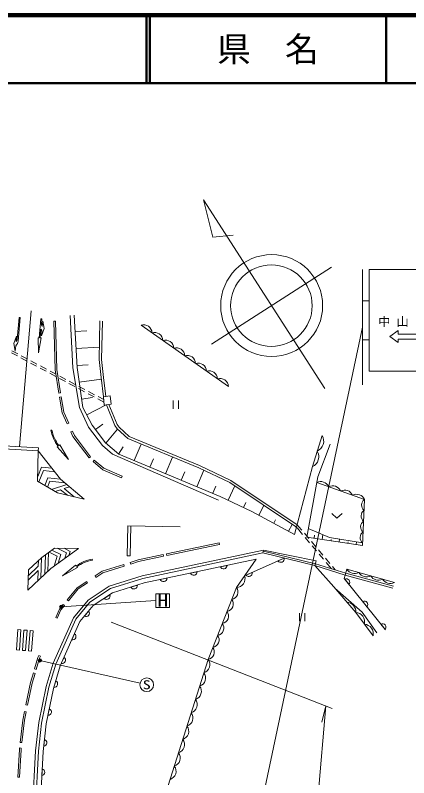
# Model space of a CAD drawing. Units: millimetres, scale not verified. Extents: x 40000 to 680000, y 20000 to 380000.
# Drawn here: x 278443 to 336342, y 267723 to 380000 of the extents above; entities that cross this region are included whole.
import ezdxf
from ezdxf.enums import TextEntityAlignment as Align

# ---------------------------------------------------------------- set-up
doc = ezdxf.new("R2010")
doc.units = ezdxf.units.MM
doc.header["$LTSCALE"] = 1000
for name, color, linetype, lineweight in [('M-BGD', 7, 'Continuous', 13), ('M-BMK-SRVR', 3, 'Continuous', 13), ('M-STR-HTXT', 7, 'Continuous', 13), ('M-STR-STRC', 7, 'Continuous', 13), ('M-TTL', 2, 'Continuous', 140), ('M-TTL-LINE', 7, 'Continuous', 50)]:
    doc.layers.add(name, color=color, linetype=linetype, lineweight=lineweight)
doc.layers.add('M-TTL-TXT', color=7, linetype='Continuous')
doc.styles.add('ＭＳ ゴシック', font='')
doc.styles.get('ＭＳ ゴシック').set_extended_font_data('MS Gothic')

msp = doc.modelspace()

# ---------------------------------------------------------------- hatches: boundary and pattern name
at = {"layer": 'M-STR-HTXT'}
for points in [[(285436, 293014, -1), (284997, 292774, -0.41421), (285097, 293114, -0.41421)], [(282207, 284792, -0.41421), (281863, 284874, -0.41421), (281945, 285218, -1)]]:
    msp.add_hatch(color=256, dxfattribs=at).paths.add_polyline_path(points)

# ---------------------------------------------------------------- linework, layer by layer
at = {"layer": 'M-BGD'}
for p, q in [((287236, 333429), (288966, 333527)), ((296956, 334376), (309804, 325336)), ((277871, 330295), (278754, 329825)), ((277919, 330610), (278801, 330140)), ((287377, 330933), (290837, 331129)), ((279283, 329543), (280166, 329073)), ((279331, 329858), (280213, 329387)), ((280743, 329105), (281625, 328635)), ((280696, 328790), (281578, 328320)), ((282108, 328038), (282990, 327568)), ((282155, 328353), (283037, 327882)), ((287518, 328437), (289165, 328531)), ((283520, 327285), (284402, 326815)), ((283567, 327600), (284449, 327130)), ((284979, 326848), (285861, 326377)), ((284932, 326533), (285814, 326063)), ((286344, 325780), (287226, 325310)), ((286391, 326095), (287273, 325625)), ((287852, 325961), (291117, 326434)), ((287756, 325028), (288638, 324558)), ((287803, 325343), (288685, 324872)), ((289215, 324590), (290097, 324120)), ((288211, 323487), (289800, 323717)), ((289168, 324275), (290050, 323805)), ((290580, 323523), (291495, 323035)), ((290627, 323838), (291453, 323397)), ((288965, 321141), (291810, 322630)), ((301680, 323263), (301680, 322063)), ((302480, 323263), (302480, 322063)), ((290237, 318997), (291315, 319808)), ((291748, 317006), (293500, 319057)), ((295951, 314413), (296965, 316852)), ((293648, 315382), (294334, 316447)), ((298259, 313453), (298770, 314681)), ((300567, 312493), (301589, 314949)), ((302876, 311532), (303382, 312749)), ((305184, 310572), (306196, 313005)), ((307492, 309612), (307937, 310680)), ((309775, 308595), (310764, 310687)), ((312035, 307526), (312379, 308254)), ((314268, 306404), (315030, 307823)), ((316471, 305221), (316735, 305714)), ((318673, 304039), (319202, 305023)), ((319822, 304590), (319957, 304483)), ((319919, 304962), (320186, 304677)), ((319957, 304483), (320732, 303562)), ((320186, 304677), (320597, 304188)), ((320984, 303729), (321627, 302964)), ((322406, 302996), (322475, 303457)), ((323599, 302817), (323704, 303519)), ((321118, 303103), (321762, 302338)), ((322014, 302504), (322657, 301739)), ((324905, 302621), (324935, 302825)), ((326098, 302443), (326161, 302868)), ((327403, 302247), (327434, 302451)), ((328596, 302068), (328655, 302460)), ((314885, 300820), (314990, 301251)), ((322618, 299245), (314956, 301111)), ((322725, 299682), (314990, 301251)), ((322148, 301879), (322792, 301113)), ((323044, 301280), (323687, 300515)), ((312186, 297458), (317990, 300064)), ((322547, 298954), (314885, 300820)), ((317990, 300064), (317086, 299658)), ((323178, 300654), (323822, 299889)), ((324074, 300056), (324717, 299290)), ((309601, 298985), (308631, 298780)), ((322547, 298954), (322725, 299682)), ((322547, 298954), (326990, 297568)), ((322618, 299245), (327070, 297857)), ((324208, 299430), (324983, 298508)), ((325104, 298831), (325515, 298343)), ((305202, 298053), (304233, 297848)), ((313315, 297965), (312411, 297559)), ((327230, 298436), (326990, 297568)), ((326990, 297568), (334002, 295625)), ((327070, 297857), (334082, 295915)), ((327230, 298436), (334242, 296493)), ((300753, 297111), (299784, 296906)), ((326934, 296943), (327556, 296172)), ((296408, 296086), (295463, 295787)), ((292367, 294678), (291537, 294137)), ((329576, 293668), (330198, 292897)), ((289239, 292270), (288608, 291505)), ((320250, 291972), (320250, 290772)), ((321050, 291972), (321050, 290772)), ((332255, 290347), (332877, 289576)), ((287163, 288931), (286762, 288025)), ((285617, 285440), (285216, 284534)), ((284408, 281979), (284125, 281029)), ((283454, 277876), (283252, 276906)), ((282738, 273356), (282629, 272371)), ((282407, 269033), (282355, 268044))]:
    msp.add_line(p, q, dxfattribs=at)
for points in [[(286501, 335800), (286937, 328088), (287894, 322251), (289225, 319344), (291270, 316626), (292760, 315352), (308349, 308606)], [(287100, 335834), (287534, 328154), (288392, 322236), (289743, 319653), (291709, 317039), (293674, 315361), (308587, 309156), (313248, 306952), (319554, 303565)], [(291403, 323833), (291078, 326644), (290801, 329300), (290911, 334984)], [(291751, 323873), (291426, 326682), (291152, 329315), (291261, 334977)], [(291862, 322636), (293117, 319596), (293445, 319109), (294988, 317666), (305434, 313367), (310004, 311197), (319687, 304697), (319822, 304590)], [(292224, 322677), (293427, 319762), (293713, 319337), (295180, 317965), (305576, 313687), (310178, 311502), (319915, 304965), (319919, 304962)], [(319554, 303565), (322159, 313546), (323613, 318105)], [(321330, 303157), (322958, 312026), (324790, 316829)], [(322807, 311201), (329828, 308695), (329533, 301928), (321330, 303157)], [(325024, 306629), (325774, 305929), (326524, 306629)], [(329550, 302314), (324704, 303105), (321559, 304406)], [(314990, 301251), (297123, 297466), (292279, 295934), (289154, 293896), (287006, 291293), (284041, 284597), (283010, 281141), (281907, 275845), (281445, 271672), (280999, 263237), (280312, 251827), (278965, 243010)], [(314885, 300820), (297225, 297079), (292452, 295569), (289424, 293594), (287350, 291080), (284417, 284458), (283398, 281042), (282303, 275782), (281844, 271639), (281399, 263215), (280710, 251784), (279364, 242971)], [(280061, 242903), (281407, 251710), (282098, 263175), (282542, 271582), (282995, 275672), (284078, 280871), (285075, 284215), (287951, 290709), (289895, 293066), (292754, 294931), (297404, 296401), (313870, 299889), (311000, 295747), (306815, 285139), (300602, 265521), (296227, 241323)], [(331093, 288596), (328546, 292074), (325317, 295849), (322547, 298954)], [(326990, 297568), (326847, 297051), (332928, 289513)], [(325491, 295645), (329513, 292107), (331629, 289061)]]:
    msp.add_lwpolyline(points, dxfattribs=at)
msp.add_lwpolyline([(291403, 323833), (291546, 322599), (292540, 322714), (292397, 323948)], close=True, dxfattribs=at)
for centre, radius, start, end in [((297317, 333184), 1246, 2.85735, 106.87929), ((298923, 332054), 1246, 2.85735, 106.87929), ((300529, 330924), 1246, 2.85735, 106.87929), ((302135, 329794), 1246, 2.85735, 106.87929), ((303742, 328664), 1246, 2.85735, 106.87929), ((305348, 327534), 1246, 2.85735, 106.87929), ((306954, 326404), 1246, 2.85735, 106.87929), ((308560, 325274), 1246, 2.85735, 106.87929), ((322217, 317295), 1615, 294.4856, 30.12729), ((321490, 315015), 1615, 294.4856, 30.12729), ((323391, 310066), 1276, 23.46142, 117.2537), ((325147, 309440), 1276, 23.46142, 117.2537), ((326902, 308813), 1276, 23.46142, 117.2537), ((328657, 308187), 1276, 23.46142, 117.2537), ((330411, 307870), 1010, 125.30511, 229.70658), ((330342, 306275), 1010, 125.30511, 229.70658), ((330273, 304680), 1010, 125.30511, 229.70658), ((330203, 303085), 1010, 125.30511, 229.70658), ((317498, 299950), 505, 215.35009, 13.00829), ((309096, 298978), 505, 203.13063, 0.78882), ((304698, 298046), 505, 203.13063, 0.78882), ((312823, 297851), 505, 215.35009, 13.00829), ((328359, 299102), 1310, 210.5606, 298.46732), ((330112, 298616), 1310, 210.5606, 298.46732), ((300248, 297104), 505, 203.13063, 0.78882), ((310974, 297031), 1285, 271.18036, 19.39435), ((327169, 296496), 505, 320.06343, 117.72162), ((331865, 298130), 1310, 210.5606, 298.46732), ((333618, 297645), 1310, 210.5606, 298.46732), ((295906, 296030), 505, 208.72345, 6.38164), ((310108, 295077), 1116, 280.06113, 36.87079), ((291899, 294490), 505, 224.28548, 21.94367), ((309410, 293309), 1116, 280.06113, 36.87079), ((327175, 292186), 1376, 355.34152, 85.74339), ((329811, 293221), 505, 320.06343, 117.72162), ((288848, 291950), 505, 241.64732, 39.30551), ((308712, 291541), 1116, 280.06113, 36.87079), ((328415, 290643), 1437, 347.62878, 84.80311), ((308015, 289774), 1116, 280.06113, 36.87079), ((329689, 288904), 1437, 347.62878, 84.80311), ((332490, 289900), 505, 320.06343, 117.72162), ((286873, 288517), 505, 257.28309, 54.94128), ((307317, 288006), 1116, 280.06113, 36.87079), ((306620, 286238), 1116, 280.06113, 36.87079), ((285327, 285026), 505, 257.28309, 54.94128), ((305821, 284375), 1254, 287.28157, 37.57688), ((305200, 282413), 1254, 287.28157, 37.57688), ((284173, 281532), 505, 264.56492, 62.22311), ((304578, 280451), 1254, 287.28157, 37.57688), ((303957, 278489), 1254, 287.28157, 37.57688), ((283257, 277411), 505, 269.40778, 67.06597), ((303336, 276528), 1254, 287.28157, 37.57688), ((302715, 274566), 1254, 287.28157, 37.57688), ((282586, 272874), 505, 274.84558, 72.50377), ((302094, 272604), 1254, 287.28157, 37.57688), ((301472, 270642), 1254, 287.28157, 37.57688), ((282283, 268544), 505, 278.14768, 75.80587), ((300851, 268681), 1254, 287.28157, 37.57688)]:
    msp.add_arc(centre, radius, start, end, dxfattribs=at)
at = {"layer": 'M-BMK-SRVR'}
for p, q in [((323977, 325030), (306118, 352815)), ((306118, 352815), (307503, 347320)), ((307503, 347320), (310487, 347638)), ((307304, 331551), (324969, 342905))]:
    msp.add_line(p, q, dxfattribs=at)
for centre, radius in [((316172, 337251), 7500), ((316137, 337228), 6000)]:
    msp.add_circle(centre, radius, dxfattribs=at)
at = {"layer": 'M-STR-HTXT'}
for p, q in [((315027, 265437), (329537, 334068)), ((285216, 292894), (299149, 293811)), ((292533, 290641), (325093, 277939)), ((282076, 285005), (296815, 281639)), ((324122, 278318), (320798, 238922)), ((324122, 278318), (323577, 275924))]:
    msp.add_line(p, q, dxfattribs=at)
for centre in [(285216, 292894), (282076, 285005)]:
    msp.add_circle(centre, 250, dxfattribs=at)
at = {"layer": 'M-STR-STRC'}
for p, q in [((329537, 342568), (329537, 325568)), ((330537, 342568), (330537, 327568)), ((330537, 342568), (345537, 342568)), ((329537, 337943), (330537, 337943)), ((279044, 316478), (280782, 336488)), ((284129, 334942), (284379, 334948)), ((334787, 333557), (333537, 332682)), ((334787, 333057), (334787, 333557)), ((333537, 332682), (334787, 331807)), ((338662, 333057), (334787, 333057)), ((338662, 333057), (334787, 333057)), ((329537, 332193), (330537, 332193)), ((334787, 332307), (338662, 332307)), ((334787, 331807), (334787, 332307)), ((338662, 332307), (334787, 332307)), ((330537, 327568), (345537, 327568)), ((284862, 324363), (285109, 324404)), ((284959, 323771), (285206, 323812)), ((283830, 318926), (283684, 318890)), ((286319, 319924), (286092, 319820)), ((286861, 318742), (286633, 318638)), ((275834, 316661), (281857, 316318)), ((284863, 316643), (284985, 316731)), ((284985, 316731), (286270, 314575)), ((275809, 316212), (281832, 315869)), ((281832, 315869), (281857, 316318)), ((286270, 314575), (284620, 316466)), ((284621, 316467), (284742, 316555)), ((289310, 314822), (289510, 314972)), ((289906, 314305), (290068, 314495)), ((281745, 312063), (282287, 313475)), ((282287, 313475), (283854, 313284)), ((281925, 311275), (282581, 312986)), ((282581, 312986), (284247, 312783)), ((282800, 310764), (283235, 311899)), ((283194, 310534), (283530, 311410)), ((283235, 311899), (285118, 311669)), ((283530, 311410), (285747, 311139)), ((294085, 311891), (294184, 312121)), ((283790, 310186), (286018, 310910)), ((284310, 309882), (285111, 310142)), ((285111, 310142), (286108, 309339)), ((285622, 310309), (286423, 310569)), ((285622, 310309), (287117, 309103)), ((294905, 300409), (294991, 304826)), ((294991, 304826), (302718, 304676)), ((295355, 300400), (295441, 304817)), ((308438, 302316), (300718, 300681)), ((308489, 302072), (300770, 300436)), ((308489, 302072), (308438, 302316)), ((284225, 301528), (287756, 301483)), ((282224, 297171), (282308, 300140)), ((282789, 297706), (282870, 300553)), ((283252, 298143), (283330, 300884)), ((289808, 299760), (289777, 299907)), ((294905, 300409), (295355, 300400)), ((300229, 300577), (300280, 300333)), ((300718, 300681), (300770, 300436)), ((281822, 298855), (280361, 297475)), ((281822, 298855), (281846, 299703)), ((285390, 297443), (287327, 299039)), ((287581, 298666), (285390, 297443)), ((287328, 299038), (287413, 298915)), ((287497, 298791), (287581, 298666)), ((294408, 299125), (294483, 298886)), ((295361, 299426), (295436, 299188)), ((280301, 295354), (280385, 298323)), ((281804, 298219), (280343, 296839)), ((281761, 296734), (281804, 298219)), ((288961, 296635), (289097, 296426)), ((290184, 297433), (290321, 297224)), ((285487, 293222), (285680, 293063)), ((286083, 293944), (286276, 293785)), ((284395, 291323), (284624, 291222)), ((278602, 286547), (278832, 289538)), ((278832, 289538), (279281, 289503)), ((279050, 286512), (279281, 289503)), ((279499, 286478), (279729, 289469)), ((279729, 289469), (280178, 289434)), ((279948, 286443), (280178, 289434)), ((280396, 286409), (280627, 289400)), ((280627, 289400), (281075, 289365)), ((280845, 286374), (281075, 289365)), ((278602, 286547), (279050, 286512)), ((279499, 286478), (279948, 286443)), ((280396, 286409), (280845, 286374)), ((281923, 285741), (282151, 285640)), ((281109, 283164), (281349, 283093)), ((281281, 283739), (281520, 283668)), ((280001, 278464), (280246, 278413)), ((279797, 277485), (280042, 277434)), ((279169, 272928), (279418, 272901)), ((279329, 272094), (279080, 272122)), ((278838, 267820), (279088, 267807))]:
    msp.add_line(p, q, dxfattribs=at)
for points in [[(278736, 332287), (279017, 335518), (279166, 335505), (278864, 332032)], [(282229, 333793), (282117, 332497), (282266, 332484), (281852, 330312), (281818, 332523), (281967, 332510), (282210, 335300), (282359, 335287), (282284, 334419)], [(282413, 334178), (282483, 334975), (282686, 333853), (282292, 332783), (282362, 333580)], [(284129, 334942), (284299, 327802), (284862, 324363)], [(284379, 334948), (284548, 327825), (285109, 324404)], [(334787, 333057), (334787, 333557), (333537, 332682), (334787, 331807), (334787, 332307)], [(278504, 331346), (278434, 330549), (278231, 331671), (278625, 332741), (278556, 331944)], [(284959, 323771), (285336, 321471), (286092, 319820)], [(285206, 323812), (285577, 321545), (286319, 319924)], [(286633, 318638), (286935, 317980), (289310, 314822)], [(286861, 318742), (287151, 318109), (289510, 314972)], [(281832, 315869), (281730, 311389), (284663, 309675), (288561, 308767)], [(281832, 315869), (285118, 311669), (288561, 308767)], [(290068, 314495), (291475, 313293), (294184, 312121)], [(289906, 314305), (291341, 313079), (294085, 311891)], [(280301, 295354), (283685, 298552), (287756, 301483)], [(280385, 298323), (282344, 300174), (284225, 301528)], [(284156, 298891), (284592, 300349), (283410, 300942)], [(284754, 299322), (285131, 300582), (283822, 301238)], [(285742, 300033), (285979, 300826), (284586, 301524)], [(286341, 300464), (286518, 301059), (285616, 301511)], [(300229, 300577), (296511, 299790), (295361, 299426)], [(300280, 300333), (296575, 299548), (295436, 299188)], [(294408, 299125), (291243, 298124), (290184, 297433)], [(294483, 298886), (291351, 297896), (290321, 297224)], [(288961, 296635), (287536, 295706), (286083, 293944)], [(289097, 296426), (287704, 295517), (286276, 293785)], [(285487, 293222), (284945, 292566), (284395, 291323)], [(285680, 293063), (285160, 292433), (284624, 291222)], [(281923, 285741), (281785, 285429), (281281, 283739)], [(282151, 285640), (282020, 285342), (281520, 283668)], [(281109, 283164), (280681, 281729), (280001, 278464)], [(281349, 283093), (280924, 281668), (280246, 278413)], [(279797, 277485), (279535, 276223), (279169, 272928)], [(280042, 277434), (279782, 276184), (279418, 272901)], [(279080, 272122), (279052, 271867), (278838, 267820)], [(279329, 272094), (279301, 271847), (279088, 267807)]]:
    msp.add_lwpolyline(points, dxfattribs=at)
msp.add_lwpolyline([(299149, 292811), (301149, 292811), (301149, 294811), (299149, 294811)], close=True, dxfattribs=at)
msp.add_circle((297790, 281416), 1000, dxfattribs=at)
for centre, radius, start, end in [((283138, 334211), 1000, 204.72413, 219.08564), ((282772, 334526), 500, 192.37703, 224.15003), ((277868, 332118), 1000, 309.46199, 355.03499), ((278238, 332330), 500, 309.46199, 355.03499), ((289133, 319951), 5552, 191.02313, 217.72129), ((289133, 319951), 5402, 190.94498, 217.77458), ((290684, 294430), 5552, 99.40998, 126.10814), ((290684, 294430), 5402, 99.33183, 126.16143)]:
    msp.add_arc(centre, radius, start, end, dxfattribs=at)
at = {"layer": 'M-TTL'}
msp.add_line((680000, 380000), (40000, 380000), dxfattribs=at)
at = {"layer": 'M-TTL-LINE'}
for p, q in [((297750, 380000), (297750, 370000)), ((298250, 380000), (298250, 370000)), ((333000, 380000), (333000, 370000)), ((40000, 370000), (680000, 370000))]:
    msp.add_line(p, q, dxfattribs=at)

# ---------------------------------------------------------------- texts
at = {"layer": 'M-STR-STRC', "style": 'ＭＳ ゴシック'}
msp.add_text('中 山', height=1320, dxfattribs=at).set_placement((331837, 333826), align=Align.BOTTOM_LEFT)
at = {"layer": 'M-STR-STRC', "style": 'ＭＳ ゴシック', "width": 1.3}
for s, height, p in [('H', 1833, (300149, 293811)), ('S', 1320, (297790, 281416))]:
    msp.add_text(s, height=height, dxfattribs=at).set_placement(p, align=Align.MIDDLE_CENTER)
at = {"layer": 'M-TTL-TXT', "style": 'ＭＳ ゴシック'}
msp.add_text('県\u3000名', height=3666, dxfattribs=at).set_placement((315625, 375000), align=Align.MIDDLE_CENTER)

doc.saveas('drawing.dxf')
